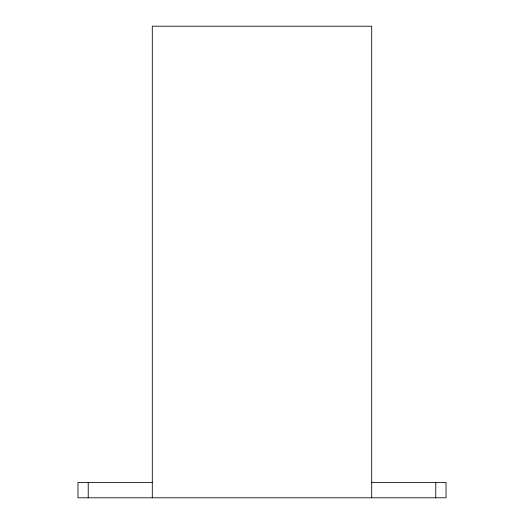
<?xml version="1.0" encoding="UTF-8"?>
<svg xmlns="http://www.w3.org/2000/svg" width="524" height="524" viewBox="0 0 524 524"><rect width="100%" height="100%" fill="white"/><g stroke="black" fill="none" stroke-linecap="round" stroke-linejoin="round"><path stroke-width="0.79" d="M152.301 482.421L77.971 482.421L77.971 497.8L446.029 497.8L446.029 482.421L371.699 482.421M435.772 482.421L435.772 497.8M371.699 497.8L371.699 26.2L152.301 26.2L152.301 497.8M88.228 482.421L88.228 497.8"/></g></svg>
